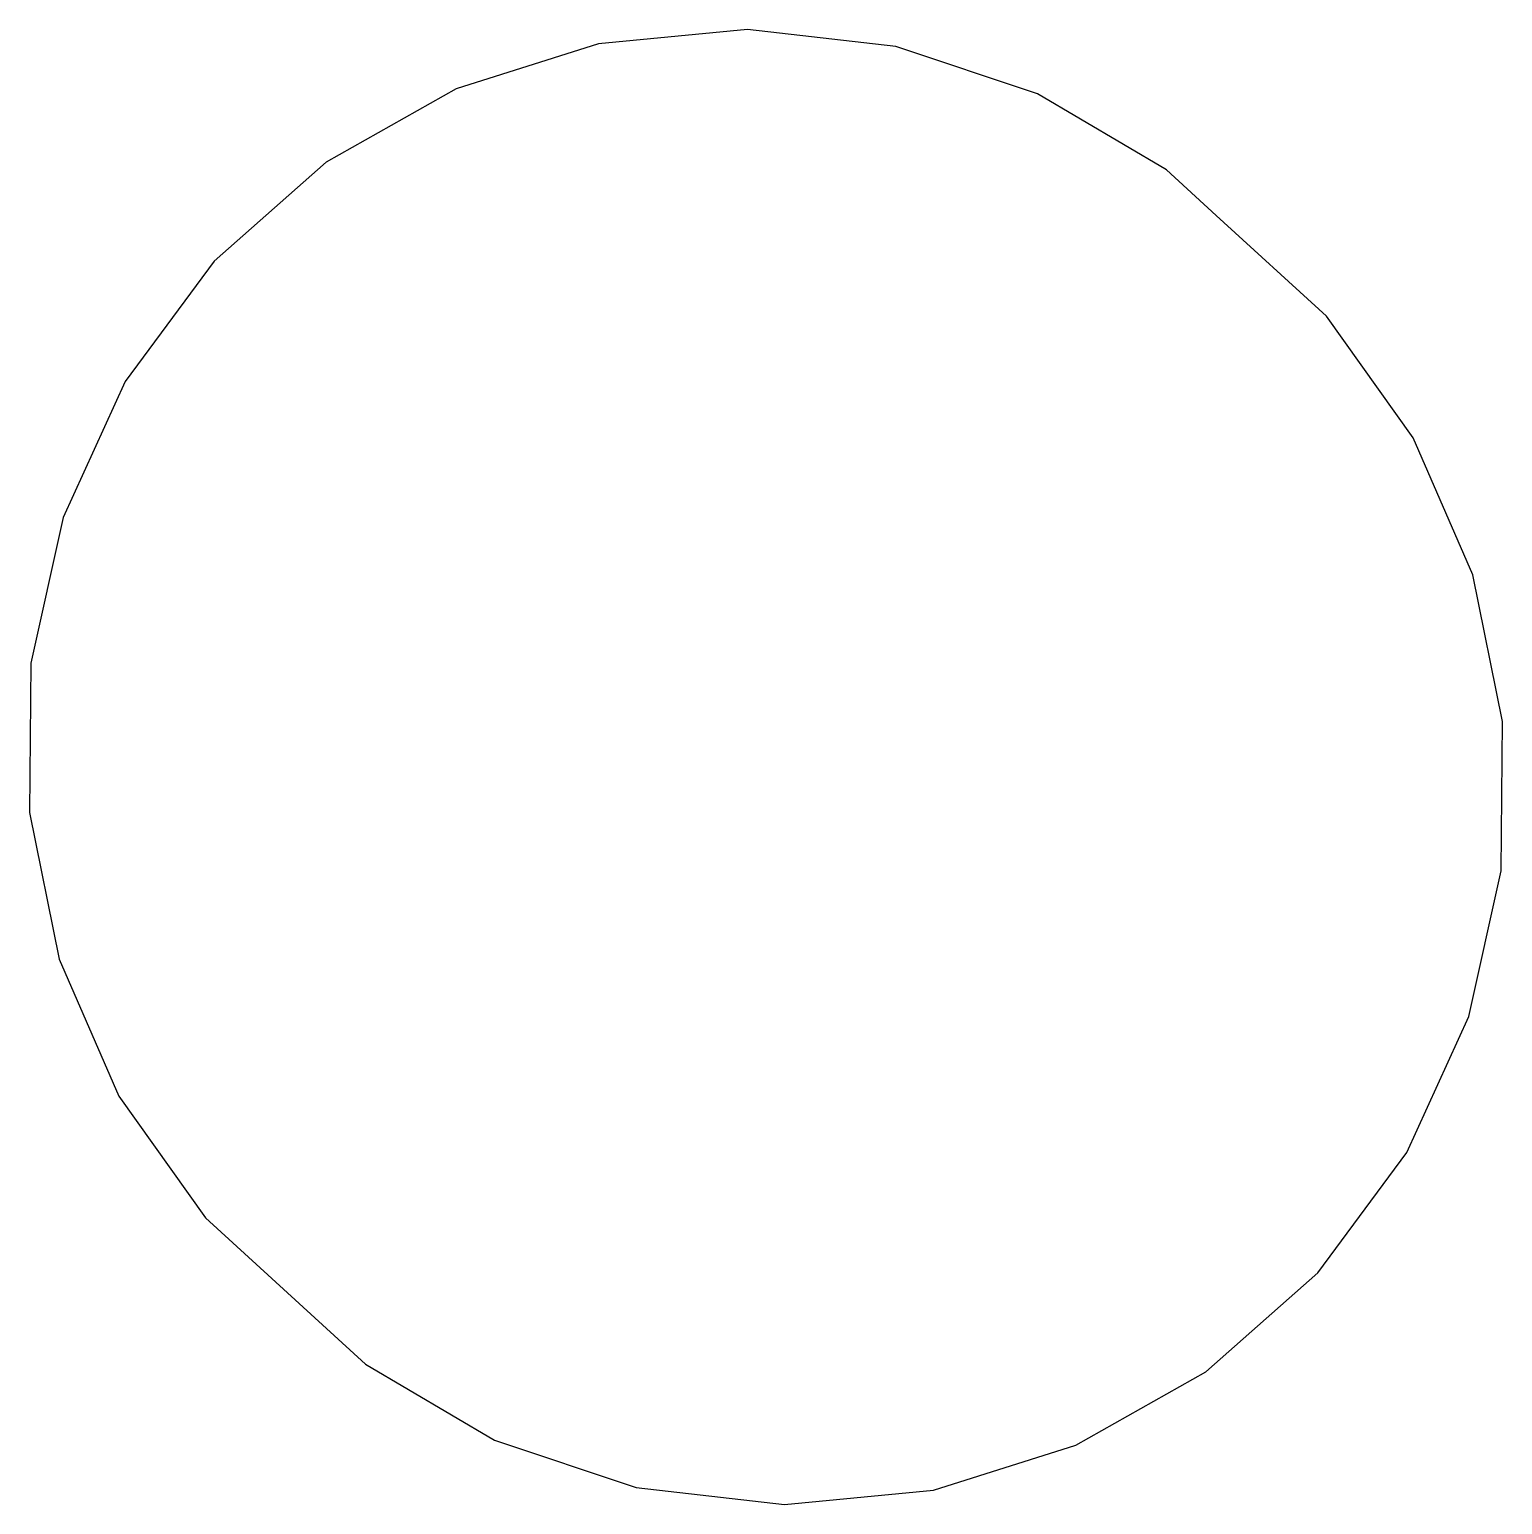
# Model space of a CAD drawing. Header units: metres. Extents: x -5.3 to 5, y -5 to 5.3.
import ezdxf

# ---------------------------------------------------------------- set-up
doc = ezdxf.new("R2010")
doc.units = ezdxf.units.M

msp = doc.modelspace()

# ---------------------------------------------------------------- linework, layer by layer
for p, q in [((-0.304489, 5.31918), (-1.34496, 5.21907)), ((0.734055, 5.20078), (-0.304489, 5.31918)), ((-1.34496, 5.21907), (-2.3419, 4.90483)), ((1.7253, 4.86902), (0.734055, 5.20078)), ((-2.3419, 4.90483), (-3.25171, 4.39018)), ((2.62592, 4.33844), (1.7253, 4.86902)), ((-3.25171, 4.39018), (-4.03462, 3.6976)), ((2.97441, 4.01906), (2.62592, 4.33844)), ((3.74501, 3.31282), (2.97441, 4.01906)), ((-4.03462, 3.6976), (-4.65645, 2.85739)), ((4.35194, 2.46179), (3.74501, 3.31282)), ((-4.65645, 2.85739), (-5.09, 1.90627)), ((4.76869, 1.50317), (4.35194, 2.46179)), ((-5.09, 1.90627), (-5.3163, 0.885757)), ((4.97701, 0.478851), (4.76869, 1.50317)), ((-5.3163, 0.885757), (-5.3255, -0.15947)), ((4.9678, -0.566376), (4.97701, 0.478851)), ((-5.3255, -0.15947), (-5.11719, -1.18378)), ((4.74149, -1.58687), (4.9678, -0.566376)), ((-5.11719, -1.18378), (-4.70044, -2.1424)), ((4.30795, -2.53801), (4.74149, -1.58687)), ((-4.70044, -2.1424), (-4.09352, -2.99342)), ((3.68613, -3.37822), (4.30795, -2.53801)), ((-4.09352, -2.99342), (-2.97441, -4.01906)), ((2.9032, -4.07079), (3.68613, -3.37822)), ((-2.97441, -4.01906), (-2.07381, -4.54964)), ((1.99339, -4.58543), (2.9032, -4.07079)), ((-2.07381, -4.54964), (-1.08255, -4.88139)), ((0.99646, -4.89969), (1.99339, -4.58543)), ((-1.08255, -4.88139), (-0.043991, -4.99979)), ((-0.043991, -4.99979), (0.99646, -4.89969))]:
    msp.add_line(p, q)

doc.saveas('drawing.dxf')
